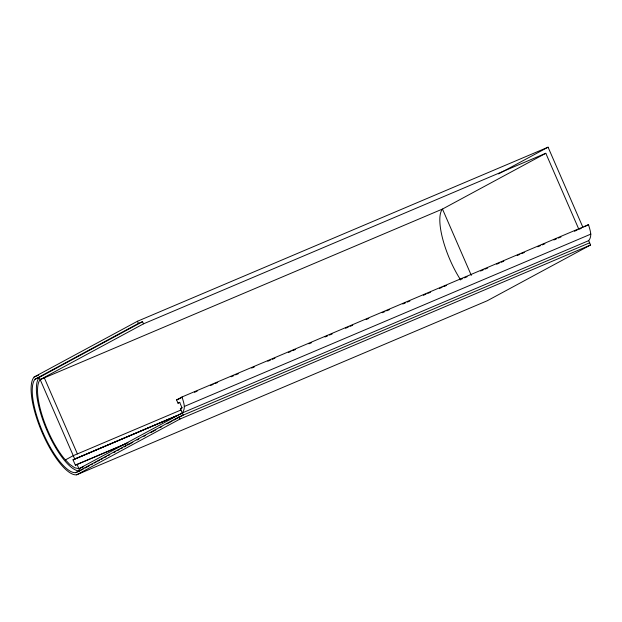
<?xml version="1.0" encoding="UTF-8"?>
<svg xmlns="http://www.w3.org/2000/svg" width="622" height="622" viewBox="0 0 622 622"><rect width="100%" height="100%" fill="white"/><g stroke="black" fill="none" stroke-linecap="round" stroke-linejoin="round"><path stroke-width="0.93" d="M182.254 412.946L588.7 240.636C592.712 235.707 589.85 229.899 588.536 224.651L182.083 396.937C183.404 402.193 186.266 408.009 182.254 412.946L78.924 468.716L74.624 467.744L69.563 464.222L64.027 458.344A49.014 15.301 67 0 1 41.76 414.205A49.014 15.301 67 0 1 40.173 379.607L143.511 323.837L545.805 153.284L578.88 229.355L581.368 228.305M588.7 240.636L590.589 244.982L487.259 300.753L76.661 474.819A53.717 16.771 67 0 1 42.319 432.974A53.717 16.771 67 0 1 34.14 377.018L137.47 321.247L548.068 147.181L583.032 227.598M127.992 442.763L77.027 464.362L79.865 470.885L75.721 472.642A51.362 16.04 67 0 1 42.972 432.624A51.362 16.04 67 0 1 35.081 379.187L138.418 323.424L142.562 321.667L143.511 323.837M142.562 321.667L39.233 377.43L35.081 379.187M498.533 173.911L548.068 147.181M545.805 153.284L442.475 209.054L40.173 379.607M65.466 459.876L73.248 455.669L181.189 409.914M179.789 402.411L178.001 403.165L176.586 399.907L182.083 396.937M126.678 443.47L75.394 465.248L73.031 459.813L182.845 413.07M178.001 403.165L179.634 402.286L181.997 407.721L180.364 408.6L183.202 415.123L173.802 420.192M75.394 465.248L77.027 464.362M75.721 472.642L179.05 416.88L589.648 242.813M80.72 470.426L83.278 469.042M84.989 468.117L89.257 465.816M90.968 464.891L92.678 463.973M94.381 463.048L96.091 462.13M97.802 461.205L99.504 460.288M101.215 459.363L102.925 458.445M104.628 457.52L106.339 456.595M108.049 455.677L109.752 454.752M114.028 452.451L115.731 451.525M117.441 450.608L119.152 449.683M120.855 448.765L122.565 447.84M124.276 446.923L125.978 445.997M127.689 445.08L132.813 442.312M137.081 440.011L138.792 439.085M143.915 436.317L145.626 435.4M150.749 432.632L155.873 429.864M160.142 427.563L161.852 426.645M166.976 423.877L172.1 421.11M76.661 474.819L179.999 419.049L590.589 244.982M584.602 226.758L588.536 224.651M34.14 377.018L38.611 375.12M176.586 399.907L181.056 398.01M194.461 392.327L197.143 391.191M210.555 385.508L213.237 384.365M215.025 383.611L217.708 382.476M231.12 376.784L233.802 375.649M235.59 374.895L238.273 373.752M251.677 368.068L254.359 366.933M267.771 361.25L270.453 360.115M272.242 359.353L274.924 358.218M288.336 352.534L291.018 351.391M292.807 350.637L295.489 349.502M308.893 343.81L311.575 342.675M324.987 336.992L327.67 335.857M329.458 335.095L332.14 333.96M345.552 328.276L348.234 327.141M350.023 326.379L352.705 325.244M366.109 319.56L368.792 318.425M382.203 312.734L384.886 311.599M386.674 310.844L389.356 309.702M402.768 304.018L405.451 302.883M407.231 302.121L409.914 300.986M423.325 295.302L426.008 294.167M427.796 293.405L430.478 292.27M439.42 288.484L442.102 287.341M443.89 286.587L446.573 285.451M459.985 279.76L462.659 278.625M464.447 277.871L467.13 276.728M480.542 271.044L483.224 269.909M485.012 269.155L487.695 268.012M496.636 264.226L499.318 263.09M501.107 262.328L503.789 261.193M517.193 255.51L519.875 254.367M521.664 253.613L524.346 252.478M537.758 246.794L540.44 245.651M542.228 244.897L544.911 243.762M553.852 239.968L556.534 238.832M558.323 238.07L561.005 236.935M574.409 231.252L577.092 230.117M184.454 406.391L590.9 234.082M180.364 408.6L182.153 407.845M73.357 459.635L176.166 416.056M73.031 459.813L176.734 415.854M78.924 468.716L83.387 466.819M471.321 275.39L442.475 209.054A49.014 15.301 67 0 0 460.63 279.9M137.47 321.247L138.418 323.424M179.05 416.88L179.999 419.049M44.325 377.842L77.4 453.912M74.671 458.935L39.233 377.43A51.362 16.04 67 0 0 47.124 430.867A51.362 16.04 67 0 0 79.865 470.885"/></g></svg>
